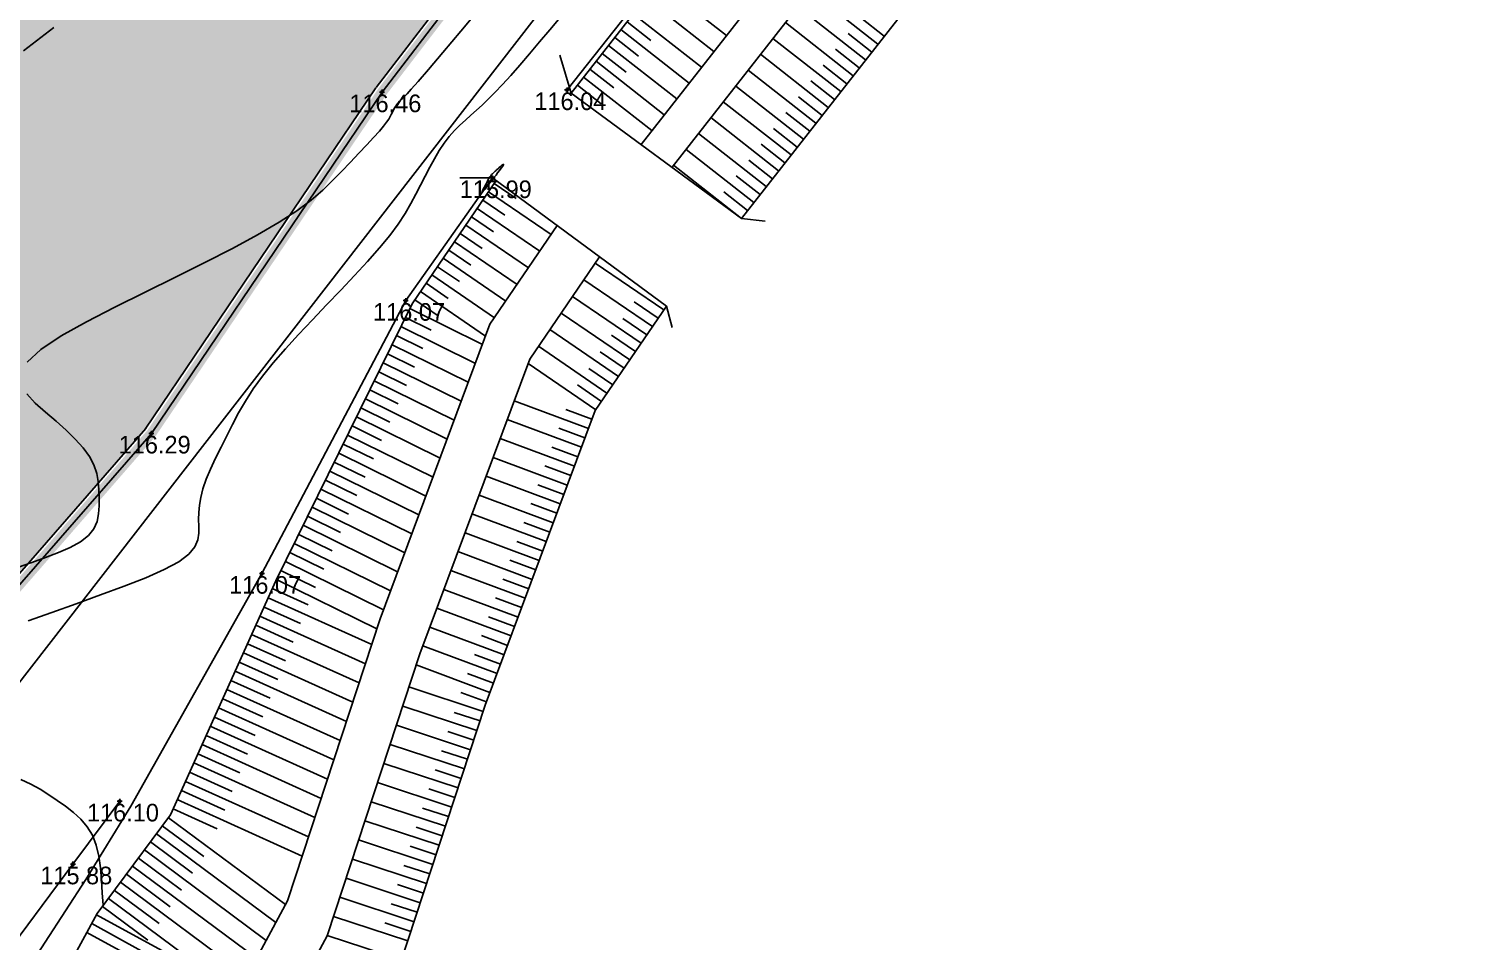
# Model space of a CAD drawing. Extents: x -85466713 to -87592, y -94413748 to -55832.
# Drawn here: x -87660.4 to -87631.64, y -65477.41 to -65459.29 of the extents above; entities that cross this region are included whole.
import ezdxf
from ezdxf.enums import TextEntityAlignment as Align

# ---------------------------------------------------------------- set-up
doc = ezdxf.new("R2010")
doc.units = 0
doc.header["$MEASUREMENT"] = 0
doc.header["$PDMODE"] = 34
doc.header["$PDSIZE"] = 0.05
doc.linetypes.add('DASHED', pattern=[70, 50, -20])
doc.layers.add('0_Limites_Terreno', color=30, linetype='DASHED', lineweight=35)
for name, color, linetype in [('0_PROP.aux.cotas', 30, 'Continuous'), ('0_PROP.corte', 10, 'Continuous'), ('0_tramas piso0', 7, 'Continuous'), ('CV', 8, 'Continuous'), ('CVD', 6, 'Continuous'), ('LEVTP_BERMA', 6, 'Continuous'), ('LEVTP_MURO', 1, 'Continuous'), ('LEVTP_RIBEIRA', 8, 'Continuous'), ('POINTS', 2, 'Continuous'), ('Z', 1, 'Continuous')]:
    doc.layers.add(name, color=color, linetype=linetype)
doc.styles.add('creativespace', font='GOTHIC.TTF')
doc.dimstyles.new('creativespace', dxfattribs={"dimtxt": 0.15, "dimasz": 0.05, "dimexe": 0.05, "dimexo": 0.05, "dimgap": 0.2, "dimtad": 0, "dimtoh": 1, "dimzin": 1, "dimtxsty": 'creativespace', "dimblk": 'OBLIQUE', "dimcen": 0, "dimclrd": 251, "dimclre": 256, "dimclrt": 30, "dimazin": 3, "dimtfac": 1, "dimtmove": 0, "dimatfit": 3, "dimldrblk": 'OBLIQUE', "dimfxl": 1, "dimlwd": -1, "dimlwe": -1, "dimarcsym": 0})

# ---------------------------------------------------------------- blocks, each defined once
blk = doc.blocks.new('_Oblique')
at = {"color": 0, "linetype": 'ByBlock', "lineweight": -2}
blk.add_line((-0.5, -0.5), (0.5, 0.5), dxfattribs=at)
blk = doc.blocks.new('*D251')
at = {"layer": '0_PROP.aux.cotas', "color": 251, "transparency": 16777216}
for p, q in [((-87633.751, -65437.71), (-87648.015, -65456.081)), ((-87663.146, -65475.57), (-87648.882, -65457.199))]:
    blk.add_line(p, q, dxfattribs=at)
at = {"layer": '0_PROP.aux.cotas', "transparency": 16777216}
for p, q in [((-87633.791, -65437.679), (-87633.791, -65437.679)), ((-87663.185, -65475.54), (-87663.185, -65475.54))]:
    blk.add_line(p, q, dxfattribs=at)
at = {"layer": 'DEFPOINTS', "color": 0, "transparency": 16777216}
for p in [(-87633.751, -65437.71), (-87663.146, -65475.57), (-87663.146, -65475.57)]:
    blk.add_point(p, dxfattribs=at)
at = {"layer": '0_PROP.aux.cotas', "color": 251, "transparency": 16777216, "xscale": 0.2, "yscale": 0.2, "zscale": 0.2}
for p, rotation in [((-87633.751, -65437.71), 52.17424457483147), ((-87663.146, -65475.57), 232.1742445748315)]:
    blk.add_blockref('_Oblique', p, dxfattribs=dict(at, rotation=rotation))
at = {"layer": '0_PROP.aux.cotas', "color": 30, "transparency": 16777216, "insert": (-87648.449, -65456.64), "char_height": 0.3, "attachment_point": 5, "rotation": 232.1742, "style": 'creativespace'}
blk.add_mtext('47,93', dxfattribs=at)

msp = doc.modelspace()

# ---------------------------------------------------------------- hatches: boundary and pattern name
at = {"layer": '0_tramas piso0', "transparency": 33554536}
h = msp.add_hatch(color=55, dxfattribs=at)
h.dxf.hatch_style = 1
edge = h.paths.add_edge_path()
edge.add_line((-87647.703, -65452.904), (-87641.435, -65445.289))
edge.add_line((-87641.435, -65445.289), (-87635.749, -65437.671))
edge.add_line((-87635.749, -65437.671), (-87635.164, -65436.828))
edge.add_line((-87635.164, -65436.828), (-87666.137, -65418.767))
edge.add_line((-87666.137, -65418.767), (-87690.568, -65450.601))
edge.add_line((-87690.568, -65450.601), (-87685.867, -65455.928))
edge.add_line((-87685.867, -65455.928), (-87669.97, -65439.036))
edge.add_line((-87669.97, -65439.036), (-87661.249, -65429.398))
edge.add_line((-87661.249, -65429.398), (-87648.274, -65441.14))
edge.add_line((-87648.274, -65441.14), (-87655.653, -65449.295))
edge.add_line((-87655.653, -65449.295), (-87654.986, -65449.899))
edge.add_line((-87654.986, -65449.899), (-87656.328, -65451.381))
edge.add_line((-87656.328, -65451.381), (-87662.089, -65446.168))
edge.add_line((-87662.089, -65446.168), (-87676.574, -65465.648))
edge.add_arc((-87584.219, -65367.109), 135.054, 226.8557, 232.95013)
edge.add_line((-87665.591, -65474.896), (-87664.429, -65474.511))
edge.add_line((-87664.429, -65474.511), (-87662.084, -65471.827))
edge.add_line((-87662.084, -65471.827), (-87658.074, -65467.226))
edge.add_line((-87658.074, -65467.226), (-87653.499, -65460.459))
edge.add_line((-87653.499, -65460.459), (-87647.703, -65452.904))
edge = h.paths.add_edge_path(flags=17)
edge.add_line((-87663.017, -65445.329), (-87667.282, -65441.469))
edge.add_line((-87667.282, -65441.469), (-87683.541, -65458.563))
edge.add_line((-87683.541, -65458.563), (-87682.435, -65459.817))
edge.add_arc((-87583.44, -65366.282), 136.194, 223.37562, 223.84064)
edge.add_arc((-87574.984, -65357.873), 148.118, 223.92113, 225.75822)
edge.add_line((-87678.324, -65463.985), (-87663.017, -65445.329))

# ---------------------------------------------------------------- linework, layer by layer
at = {"layer": '0_Limites_Terreno', "ltscale": 0.02, "const_width": 0.2, "flags": 128}
msp.add_lwpolyline([(-87647.584, -65452.996), (-87641.315, -65445.379), (-87635.629, -65437.761), (-87634.949, -65436.78), (-87666.061, -65418.638), (-87690.688, -65450.759), (-87691.578, -65451.874), (-87687.085, -65456.837), (-87685.113, -65459.47), (-87682.126, -65462.883), (-87679.652, -65465.174), (-87677.273, -65467.098), (-87672.38, -65470.618), (-87666.894, -65474.203), (-87665.591, -65475.054), (-87664.343, -65474.641), (-87661.971, -65471.926), (-87657.961, -65467.325), (-87653.375, -65460.543)], close=True, dxfattribs=at)
at = {"layer": '0_PROP.corte', "linetype": 'Continuous'}
for p, q in [((-87653.494, -65460.451), (-87647.703, -65452.904)), ((-87653.375, -65460.543), (-87647.584, -65452.996)), ((-87658.085, -65467.241), (-87653.499, -65460.459)), ((-87657.961, -65467.325), (-87653.375, -65460.543)), ((-87662.084, -65471.827), (-87658.074, -65467.226)), ((-87661.971, -65471.926), (-87657.961, -65467.325))]:
    msp.add_line(p, q, dxfattribs=at)
at = {"layer": 'CV', "linetype": 'Continuous'}
for points in [[(-87651.395, -65458.845, 0), (-87651.807, -65459.332, 0), (-87652.165, -65459.756, 0), (-87652.453, -65460.094, 0), (-87652.453, -65460.094, 0), (-87652.659, -65460.333, 0), (-87652.794, -65460.488, 0), (-87652.876, -65460.578, 0), (-87652.923, -65460.626, 0), (-87652.952, -65460.653, 0), (-87652.952, -65460.653, 0), (-87652.978, -65460.677, 0), (-87653.004, -65460.701, 0), (-87653.03, -65460.727, 0), (-87653.055, -65460.755, 0), (-87653.079, -65460.786, 0), (-87653.079, -65460.786, 0), (-87653.103, -65460.822, 0), (-87653.126, -65460.86, 0), (-87653.148, -65460.901, 0), (-87653.17, -65460.943, 0), (-87653.192, -65460.986, 0), (-87653.192, -65460.986, 0), (-87653.214, -65461.03, 0), (-87653.243, -65461.08, 0), (-87653.284, -65461.141, 0), (-87653.344, -65461.219, 0), (-87653.429, -65461.319, 0), (-87653.429, -65461.319, 0), (-87653.542, -65461.446, 0), (-87653.68, -65461.594, 0), (-87653.836, -65461.76, 0), (-87654.005, -65461.937, 0), (-87654.18, -65462.119, 0), (-87654.18, -65462.119, 0), (-87654.359, -65462.303, 0), (-87654.555, -65462.492, 0), (-87654.786, -65462.689, 0), (-87655.067, -65462.901, 0), (-87655.418, -65463.13, 0), (-87655.418, -65463.13, 0), (-87655.849, -65463.381, 0), (-87656.348, -65463.65, 0), (-87656.899, -65463.933, 0), (-87657.484, -65464.224, 0), (-87658.086, -65464.52, 0), (-87658.086, -65464.52, 0), (-87658.686, -65464.817, 0), (-87659.253, -65465.108, 0), (-87659.755, -65465.39, 0), (-87660.159, -65465.658, 0), (-87660.433, -65465.908, 0)], [(-87649.835, -65459.062, 0), (-87650.041, -65459.306, 0), (-87650.041, -65459.306, 0), (-87650.244, -65459.547, 0), (-87650.444, -65459.782, 0), (-87650.636, -65460.006, 0), (-87650.817, -65460.213, 0), (-87650.983, -65460.396, 0), (-87650.983, -65460.396, 0), (-87651.131, -65460.552, 0), (-87651.264, -65460.685, 0), (-87651.385, -65460.801, 0), (-87651.499, -65460.905, 0), (-87651.609, -65461.003, 0), (-87651.609, -65461.003, 0), (-87651.719, -65461.101, 0), (-87651.827, -65461.202, 0), (-87651.934, -65461.31, 0), (-87652.039, -65461.428, 0), (-87652.141, -65461.56, 0), (-87652.141, -65461.56, 0), (-87652.239, -65461.706, 0), (-87652.334, -65461.867, 0), (-87652.427, -65462.037, 0), (-87652.519, -65462.214, 0), (-87652.609, -65462.394, 0), (-87652.609, -65462.394, 0), (-87652.701, -65462.575, 0), (-87652.801, -65462.761, 0), (-87652.916, -65462.957, 0), (-87653.054, -65463.166, 0), (-87653.223, -65463.393, 0), (-87653.223, -65463.393, 0), (-87653.427, -65463.641, 0), (-87653.663, -65463.908, 0), (-87653.922, -65464.189, 0), (-87654.196, -65464.478, 0), (-87654.478, -65464.772, 0), (-87654.478, -65464.772, 0), (-87654.761, -65465.067, 0), (-87655.036, -65465.359, 0), (-87655.298, -65465.645, 0), (-87655.539, -65465.923, 0), (-87655.754, -65466.189, 0), (-87655.754, -65466.189, 0), (-87655.936, -65466.443, 0), (-87656.092, -65466.686, 0), (-87656.227, -65466.92, 0), (-87656.349, -65467.149, 0), (-87656.464, -65467.375, 0), (-87656.464, -65467.375, 0), (-87656.577, -65467.599, 0), (-87656.686, -65467.821, 0), (-87656.785, -65468.035, 0), (-87656.87, -65468.237, 0), (-87656.936, -65468.426, 0), (-87656.936, -65468.426, 0), (-87656.981, -65468.597, 0), (-87657.007, -65468.754, 0), (-87657.019, -65468.899, 0), (-87657.022, -65469.037, 0), (-87657.02, -65469.172, 0), (-87657.02, -65469.172, 0), (-87657.02, -65469.306, 0), (-87657.04, -65469.442, 0), (-87657.1, -65469.581, 0), (-87657.219, -65469.725, 0), (-87657.416, -65469.875, 0), (-87657.416, -65469.875, 0), (-87657.706, -65470.033, 0), (-87658.075, -65470.196, 0), (-87658.502, -65470.365, 0), (-87658.97, -65470.537, 0), (-87659.457, -65470.71, 0), (-87659.457, -65470.71, 0), (-87659.944, -65470.883, 0), (-87660.412, -65471.05, 0)], [(-87659.902, -65459.26, 0), (-87660.503, -65459.727, 0)], [(-87660.44, -65466.538, 0), (-87660.269, -65466.723, 0), (-87660.065, -65466.903, 0), (-87660.065, -65466.903, 0), (-87659.857, -65467.083, 0), (-87659.657, -65467.262, 0), (-87659.474, -65467.439, 0), (-87659.316, -65467.614, 0), (-87659.19, -65467.786, 0), (-87659.19, -65467.786, 0), (-87659.103, -65467.954, 0), (-87659.049, -65468.12, 0), (-87659.019, -65468.283, 0), (-87659.006, -65468.445, 0), (-87659.002, -65468.606, 0), (-87659.002, -65468.606, 0), (-87659, -65468.767, 0), (-87659.01, -65468.925, 0), (-87659.041, -65469.078, 0), (-87659.105, -65469.223, 0), (-87659.213, -65469.357, 0), (-87659.213, -65469.357, 0), (-87659.372, -65469.479, 0), (-87659.575, -65469.591, 0), (-87659.81, -65469.695, 0), (-87660.068, -65469.794, 0), (-87660.336, -65469.89, 0), (-87660.336, -65469.89, 0), (-87660.605, -65469.986, 0)]]:
    msp.add_polyline3d(points, dxfattribs=at)
at = {"layer": 'CVD', "linetype": 'Continuous'}
for points in [[(-87651.154, -65462.249, 0), (-87651.176, -65462.278, 0), (-87651.192, -65462.298, 0), (-87651.211, -65462.322, 0), (-87651.231, -65462.348, 0), (-87651.25, -65462.372, 0), (-87651.266, -65462.392, 0), (-87651.266, -65462.392, 0), (-87651.277, -65462.407, 0), (-87651.285, -65462.417, 0), (-87651.291, -65462.425, 0), (-87651.299, -65462.436, 0), (-87651.31, -65462.45, 0), (-87651.31, -65462.45, 0), (-87651.326, -65462.47, 0), (-87651.344, -65462.492, 0), (-87651.362, -65462.513, 0), (-87651.376, -65462.528, 0), (-87651.384, -65462.533, 0), (-87651.384, -65462.533, 0), (-87651.383, -65462.524, 0), (-87651.375, -65462.504, 0), (-87651.362, -65462.474, 0), (-87651.345, -65462.44, 0), (-87651.326, -65462.402, 0), (-87651.326, -65462.402, 0), (-87651.307, -65462.364, 0), (-87651.288, -65462.326, 0), (-87651.269, -65462.291, 0), (-87651.25, -65462.258, 0), (-87651.232, -65462.229, 0), (-87651.232, -65462.229, 0), (-87651.214, -65462.205, 0), (-87651.196, -65462.184, 0), (-87651.179, -65462.166, 0), (-87651.161, -65462.149, 0), (-87651.144, -65462.134, 0), (-87651.144, -65462.134, 0), (-87651.127, -65462.118, 0), (-87651.109, -65462.102, 0), (-87651.09, -65462.085, 0), (-87651.068, -65462.066, 0), (-87651.044, -65462.045, 0), (-87651.044, -65462.045, 0), (-87651.017, -65462.021, 0), (-87650.991, -65461.999, 0), (-87650.97, -65461.983, 0), (-87650.958, -65461.977, 0), (-87650.96, -65461.987, 0), (-87650.96, -65461.987, 0), (-87650.977, -65462.015, 0), (-87651.006, -65462.057, 0), (-87651.042, -65462.104, 0), (-87651.078, -65462.151, 0), (-87651.109, -65462.192, 0), (-87651.109, -65462.192, 0), (-87651.131, -65462.22, 0), (-87651.144, -65462.236, 0), (-87651.151, -65462.245, 0)], [(-87658.92, -65476.707, 0), (-87658.921, -65476.701, 0), (-87658.937, -65476.455, 0), (-87658.937, -65476.455, 0), (-87658.953, -65476.204, 0), (-87658.974, -65475.959, 0), (-87659.008, -65475.725, 0), (-87659.059, -65475.508, 0), (-87659.135, -65475.311, 0), (-87659.135, -65475.311, 0), (-87659.239, -65475.141, 0), (-87659.367, -65474.991, 0), (-87659.513, -65474.858, 0), (-87659.671, -65474.736, 0), (-87659.836, -65474.62, 0), (-87659.836, -65474.62, 0), (-87660.002, -65474.505, 0), (-87660.174, -65474.394, 0), (-87660.358, -65474.293, 0), (-87660.56, -65474.206, 0)]]:
    msp.add_polyline3d(points, dxfattribs=at)
at = {"layer": 'LEVTP_BERMA', "linetype": 'Continuous'}
for p, q in [((-87644.122, -65453.444), (-87649.697, -65460.501)), ((-87651.179, -65462.25), (-87652.904, -65464.687)), ((-87652.904, -65464.687), (-87655.765, -65470.112)), ((-87655.765, -65470.112), (-87658.369, -65474.733)), ((-87658.592, -65474.637), (-87659.52, -65475.886)), ((-87659.52, -65475.886), (-87661.929, -65479.108)), ((-87659.262, -65476.193), (-87661.436, -65479.521))]:
    msp.add_line(p, q, dxfattribs=at)
at = {"layer": 'LEVTP_MURO', "linetype": 'Continuous'}
for p, q in [((-87649.614, -65460.562), (-87649.843, -65459.809)), ((-87649.614, -65460.562), (-87646.23, -65463.053)), ((-87651.179, -65462.25), (-87651.831, -65462.25)), ((-87651.179, -65462.25), (-87647.721, -65464.796)), ((-87646.23, -65463.053), (-87645.755, -65463.106)), ((-87647.721, -65464.796), (-87647.607, -65465.22)), ((-87658.369, -65474.733), (-87659.262, -65476.193))]:
    msp.add_line(p, q, dxfattribs=at)
at = {"layer": 'LEVTP_RIBEIRA', "color": 1, "linetype": 'Continuous'}
for points in [[(-87649.614, -65460.562), (-87646.01, -65455.964), (-87643.94, -65453.635), (-87637.936, -65446.728), (-87631.756, -65439.283), (-87626.454, -65433.408)], [(-87646.23, -65463.053), (-87642.784, -65458.657), (-87640.785, -65456.407), (-87634.735, -65449.447), (-87628.579, -65442.032), (-87623.336, -65436.221)]]:
    msp.add_lwpolyline(points, dxfattribs=at)
at = {"layer": 'LEVTP_RIBEIRA', "color": 120, "linetype": 'Continuous'}
for points in [[(-87648.226, -65461.584), (-87644.342, -65456.63), (-87642.343, -65454.38), (-87636.293, -65447.42), (-87630.137, -65440.005), (-87624.894, -65434.194)], [(-87647.61, -65462.037), (-87643.853, -65457.245), (-87641.854, -65454.995), (-87635.804, -65448.035), (-87629.648, -65440.62), (-87624.405, -65434.809)]]:
    msp.add_lwpolyline(points, dxfattribs=at)
at = {"layer": 'LEVTP_RIBEIRA', "linetype": 'Continuous'}
for points in [[(-87647.887, -65458.358), (-87646.53, -65459.421)], [(-87643.516, -65459.59), (-87644.863, -65458.534)], [(-87648.133, -65458.673), (-87646.777, -65459.736)], [(-87643.762, -65459.905), (-87645.11, -65458.849)], [(-87648.503, -65459.145), (-87648.029, -65459.517)], [(-87648.38, -65458.988), (-87647.024, -65460.051)], [(-87644.009, -65460.22), (-87645.357, -65459.163)], [(-87643.392, -65459.433), (-87643.864, -65459.063)], [(-87648.627, -65459.303), (-87647.271, -65460.366)], [(-87643.639, -65459.748), (-87644.111, -65459.378)], [(-87648.874, -65459.618), (-87647.517, -65460.681)], [(-87648.75, -65459.46), (-87648.276, -65459.832)], [(-87644.256, -65460.535), (-87645.603, -65459.478)], [(-87643.886, -65460.062), (-87644.357, -65459.693)], [(-87649.12, -65459.932), (-87647.764, -65460.995)], [(-87648.997, -65459.775), (-87648.522, -65460.147)], [(-87644.503, -65460.849), (-87645.85, -65459.793)], [(-87644.132, -65460.377), (-87644.604, -65460.007)], [(-87649.367, -65460.247), (-87648.011, -65461.31)], [(-87649.244, -65460.09), (-87648.769, -65460.462)], [(-87644.749, -65461.164), (-87646.097, -65460.108)], [(-87649.491, -65460.405), (-87649.016, -65460.777)], [(-87644.996, -65461.479), (-87646.344, -65460.423)], [(-87644.379, -65460.692), (-87644.851, -65460.322)], [(-87645.243, -65461.794), (-87646.591, -65460.737)], [(-87644.626, -65461.007), (-87645.098, -65460.637)], [(-87645.49, -65462.109), (-87646.837, -65461.052)], [(-87644.873, -65461.322), (-87645.344, -65460.952)], [(-87645.737, -65462.423), (-87647.084, -65461.367)], [(-87645.12, -65461.636), (-87645.591, -65461.267)], [(-87645.983, -65462.738), (-87647.331, -65461.682)], [(-87645.366, -65461.951), (-87645.838, -65461.581)], [(-87646.23, -65463.053), (-87647.578, -65461.997)], [(-87645.613, -65462.266), (-87646.085, -65461.896)], [(-87645.86, -65462.581), (-87646.332, -65462.211)], [(-87651.257, -65462.527), (-87650.013, -65463.376)], [(-87651.144, -65462.361), (-87650.709, -65462.659)], [(-87646.107, -65462.896), (-87646.578, -65462.526)], [(-87651.483, -65462.857), (-87650.239, -65463.707)], [(-87651.37, -65462.692), (-87650.935, -65462.989)], [(-87651.708, -65463.187), (-87650.465, -65464.037)], [(-87651.596, -65463.022), (-87651.16, -65463.319)], [(-87651.821, -65463.352), (-87651.386, -65463.65)], [(-87652.047, -65463.682), (-87651.612, -65463.98)], [(-87651.934, -65463.517), (-87650.691, -65464.367)], [(-87652.273, -65464.013), (-87651.837, -65464.31)], [(-87652.16, -65463.847), (-87650.916, -65464.697)], [(-87647.774, -65464.874), (-87649.136, -65463.943)], [(-87652.386, -65464.178), (-87651.142, -65465.028)], [(-87648, -65465.204), (-87649.361, -65464.273)], [(-87652.611, -65464.508), (-87651.318, -65465.392)], [(-87652.498, -65464.343), (-87652.06, -65464.643)], [(-87648.225, -65465.534), (-87649.587, -65464.604)], [(-87652.824, -65464.846), (-87651.379, -65465.557)], [(-87652.724, -65464.673), (-87652.257, -65464.992)], [(-87647.887, -65465.039), (-87648.363, -65464.713)], [(-87653, -65465.205), (-87651.52, -65465.934)], [(-87652.912, -65465.025), (-87652.4, -65465.277)], [(-87648.451, -65465.864), (-87649.813, -65464.934)], [(-87648.113, -65465.369), (-87648.589, -65465.043)], [(-87653.089, -65465.384), (-87652.564, -65465.642)], [(-87648.677, -65466.195), (-87650.039, -65465.264)], [(-87648.338, -65465.699), (-87648.815, -65465.374)], [(-87653.265, -65465.743), (-87652.728, -65466.008)], [(-87653.177, -65465.564), (-87651.66, -65466.31)], [(-87648.903, -65466.525), (-87650.264, -65465.594)], [(-87648.564, -65466.03), (-87649.041, -65465.704)], [(-87653.354, -65465.923), (-87651.8, -65466.687)], [(-87649.128, -65466.855), (-87650.472, -65465.937)], [(-87648.79, -65466.36), (-87649.266, -65466.034)], [(-87653.53, -65466.281), (-87651.941, -65467.064)], [(-87653.442, -65466.102), (-87652.892, -65466.373)], [(-87653.707, -65466.64), (-87652.081, -65467.441)], [(-87653.619, -65466.461), (-87653.056, -65466.738)], [(-87649.015, -65466.69), (-87649.492, -65466.364)], [(-87653.795, -65466.82), (-87653.22, -65467.103)], [(-87649.272, -65467.228), (-87650.748, -65466.677)], [(-87649.203, -65467.04), (-87649.719, -65466.848)], [(-87653.972, -65467.179), (-87653.384, -65467.468)], [(-87653.884, -65466.999), (-87652.222, -65467.817)], [(-87649.412, -65467.603), (-87650.888, -65467.052)], [(-87654.06, -65467.358), (-87652.362, -65468.194)], [(-87649.552, -65467.977), (-87651.027, -65467.427)], [(-87649.342, -65467.415), (-87649.859, -65467.223)], [(-87654.237, -65467.717), (-87652.503, -65468.571)], [(-87654.149, -65467.537), (-87653.548, -65467.833)], [(-87649.482, -65467.79), (-87649.999, -65467.597)], [(-87654.414, -65468.076), (-87652.643, -65468.947)], [(-87654.325, -65467.896), (-87653.712, -65468.198)], [(-87649.692, -65468.352), (-87651.167, -65467.802)], [(-87649.622, -65468.165), (-87650.138, -65467.972)], [(-87654.502, -65468.255), (-87653.876, -65468.563)], [(-87649.831, -65468.727), (-87651.307, -65468.177)], [(-87649.762, -65468.539), (-87650.278, -65468.347)], [(-87654.679, -65468.614), (-87654.04, -65468.928)], [(-87654.59, -65468.435), (-87652.784, -65469.324)], [(-87649.971, -65469.102), (-87651.447, -65468.551)], [(-87654.767, -65468.794), (-87652.924, -65469.701)], [(-87650.111, -65469.476), (-87651.587, -65468.926)], [(-87649.901, -65468.914), (-87650.418, -65468.722)], [(-87654.944, -65469.152), (-87653.065, -65470.077)], [(-87654.855, -65468.973), (-87654.204, -65469.294)], [(-87650.041, -65469.289), (-87650.558, -65469.096)], [(-87655.12, -65469.511), (-87653.205, -65470.454)], [(-87655.032, -65469.332), (-87654.368, -65469.659)], [(-87650.251, -65469.851), (-87651.726, -65469.301)], [(-87650.181, -65469.664), (-87650.697, -65469.471)], [(-87655.209, -65469.691), (-87654.532, -65470.024)], [(-87650.391, -65470.226), (-87651.866, -65469.676)], [(-87655.385, -65470.05), (-87654.696, -65470.389)], [(-87655.297, -65469.87), (-87653.346, -65470.831)], [(-87650.53, -65470.601), (-87652.006, -65470.051)], [(-87650.321, -65470.039), (-87650.837, -65469.846)], [(-87655.474, -65470.229), (-87653.479, -65471.211)], [(-87650.46, -65470.413), (-87650.977, -65470.221)], [(-87655.639, -65470.593), (-87653.581, -65471.521)], [(-87655.557, -65470.411), (-87654.843, -65470.733)], [(-87650.67, -65470.976), (-87652.146, -65470.425)], [(-87650.6, -65470.788), (-87651.117, -65470.596)], [(-87655.721, -65470.776), (-87654.994, -65471.103)], [(-87650.81, -65471.35), (-87652.285, -65470.8)], [(-87655.886, -65471.14), (-87655.145, -65471.474)], [(-87655.803, -65470.958), (-87653.707, -65471.903)], [(-87650.95, -65471.725), (-87652.425, -65471.175)], [(-87650.74, -65471.163), (-87651.256, -65470.97)], [(-87656.05, -65471.505), (-87655.296, -65471.845)], [(-87655.968, -65471.323), (-87653.832, -65472.285)], [(-87650.88, -65471.538), (-87651.396, -65471.345)], [(-87656.132, -65471.687), (-87653.958, -65472.667)], [(-87651.089, -65472.1), (-87652.565, -65471.55)], [(-87651.02, -65471.913), (-87651.536, -65471.72)], [(-87656.297, -65472.052), (-87654.084, -65473.049)], [(-87656.214, -65471.87), (-87655.447, -65472.216)], [(-87651.229, -65472.475), (-87652.696, -65471.928)], [(-87651.159, -65472.287), (-87651.675, -65472.095)], [(-87656.379, -65472.234), (-87655.598, -65472.586)], [(-87651.364, -65472.851), (-87652.84, -65472.365)], [(-87656.543, -65472.599), (-87655.748, -65472.957)], [(-87656.461, -65472.416), (-87654.21, -65473.431)], [(-87651.299, -65472.662), (-87651.81, -65472.472)], [(-87656.708, -65472.963), (-87655.899, -65473.328)], [(-87656.625, -65472.781), (-87654.335, -65473.813)], [(-87651.489, -65473.231), (-87652.965, -65472.745)], [(-87651.427, -65473.041), (-87651.943, -65472.871)], [(-87656.79, -65473.146), (-87654.461, -65474.195)], [(-87651.614, -65473.611), (-87653.09, -65473.125)], [(-87651.552, -65473.421), (-87652.068, -65473.251)], [(-87656.954, -65473.51), (-87654.587, -65474.578)], [(-87656.872, -65473.328), (-87656.05, -65473.699)], [(-87651.739, -65473.991), (-87653.216, -65473.505)], [(-87657.036, -65473.693), (-87656.201, -65474.069)], [(-87651.677, -65473.801), (-87652.194, -65473.631)], [(-87657.201, -65474.057), (-87656.352, -65474.44)], [(-87657.119, -65473.875), (-87654.713, -65474.96)], [(-87651.864, -65474.371), (-87653.341, -65473.885)], [(-87651.802, -65474.181), (-87652.319, -65474.011)], [(-87657.283, -65474.24), (-87654.839, -65475.342)], [(-87651.99, -65474.751), (-87653.466, -65474.265)], [(-87651.927, -65474.561), (-87652.444, -65474.391)], [(-87657.447, -65474.604), (-87654.964, -65475.724)], [(-87657.365, -65474.422), (-87656.503, -65474.811)], [(-87652.115, -65475.131), (-87653.591, -65474.645)], [(-87657.624, -65474.962), (-87655.298, -65476.689)], [(-87657.529, -65474.787), (-87656.654, -65475.182)], [(-87652.052, -65474.941), (-87652.569, -65474.771)], [(-87657.744, -65475.122), (-87656.921, -65475.733)], [(-87652.24, -65475.511), (-87653.716, -65475.025)], [(-87652.177, -65475.321), (-87652.694, -65475.151)], [(-87657.982, -65475.443), (-87657.143, -65476.066)], [(-87657.863, -65475.283), (-87655.489, -65477.045)], [(-87652.365, -65475.891), (-87653.841, -65475.405)], [(-87652.302, -65475.701), (-87652.819, -65475.531)], [(-87658.22, -65475.765), (-87657.365, -65476.4)], [(-87658.101, -65475.604), (-87655.681, -65477.401)], [(-87652.49, -65476.271), (-87653.966, -65475.785)], [(-87658.459, -65476.086), (-87657.587, -65476.733)], [(-87658.34, -65475.925), (-87655.873, -65477.757)], [(-87652.427, -65476.081), (-87652.944, -65475.911)], [(-87658.697, -65476.407), (-87657.809, -65477.066)], [(-87658.578, -65476.246), (-87656.064, -65478.113)], [(-87652.615, -65476.651), (-87654.091, -65476.165)], [(-87652.552, -65476.461), (-87653.069, -65476.291)], [(-87658.817, -65476.567), (-87656.256, -65478.469)], [(-87652.74, -65477.031), (-87654.216, -65476.545)], [(-87652.677, -65476.841), (-87653.194, -65476.671)], [(-87659.052, -65476.891), (-87656.235, -65478.43)], [(-87658.936, -65476.728), (-87658.032, -65477.399)], [(-87652.865, -65477.411), (-87654.341, -65476.925)], [(-87659.243, -65477.242), (-87656.43, -65478.78)], [(-87659.147, -65477.066), (-87658.162, -65477.605)], [(-87652.802, -65477.221), (-87653.319, -65477.051)], [(-87652.99, -65477.79), (-87654.466, -65477.305)]]:
    msp.add_lwpolyline(points, dxfattribs=at)
at = {"layer": 'LEVTP_RIBEIRA', "color": 1, "linetype": 'Continuous', "elevation": 115.552}
for points in [[(-87663.17, -65486.393), (-87661.566, -65481.491), (-87659.037, -65476.864), (-87657.584, -65474.907), (-87655.489, -65470.259), (-87652.776, -65464.749), (-87651.105, -65462.304)], [(-87660.031, -65489.867), (-87656.969, -65485.154), (-87654.202, -65480.25), (-87653.169, -65478.333), (-87651.324, -65472.728), (-87649.14, -65466.872), (-87647.721, -65464.796)]]:
    msp.add_lwpolyline(points, dxfattribs=at)
at = {"layer": 'LEVTP_RIBEIRA', "color": 120, "linetype": 'Continuous', "elevation": 115.552}
for points in [[(-87661.896, -65487.803), (-87659.058, -65483.437), (-87656.291, -65478.533), (-87655.258, -65476.616), (-87653.413, -65471.012), (-87651.229, -65465.155), (-87649.891, -65463.198)], [(-87661.173, -65488.602), (-87658.269, -65484.133), (-87655.502, -65479.229), (-87654.469, -65477.312), (-87652.624, -65471.708), (-87650.44, -65465.851), (-87649.05, -65463.817)]]:
    msp.add_lwpolyline(points, dxfattribs=at)
at = {"layer": 'POINTS'}
for p in [(-87653.375, -65460.543, 116.463), (-87649.697, -65460.501, 116.045), (-87651.179, -65462.25, 115.989), (-87652.904, -65464.687, 116.067), (-87657.961, -65467.325, 116.292), (-87655.765, -65470.112, 116.075), (-87658.592, -65474.637, 116.101), (-87659.52, -65475.886, 115.876)]:
    msp.add_point(p, dxfattribs=at)

# ---------------------------------------------------------------- texts
at = {"layer": 'Z'}
for s, p in [(' 116.46', (-87653.375, -65460.943, 116.463)), (' 116.04', (-87649.697, -65460.901, 116.045)), (' 115.99', (-87651.179, -65462.65, 115.989)), (' 116.07', (-87652.904, -65465.087, 116.067)), (' 116.29', (-87657.961, -65467.725, 116.292)), (' 116.07', (-87655.765, -65470.512, 116.075)), (' 116.10', (-87658.592, -65475.037, 116.101)), (' 115.88', (-87659.52, -65476.286, 115.876))]:
    msp.add_text(s, height=0.35, dxfattribs=at).set_placement(p, align=Align.CENTER)

# ---------------------------------------------------------------- dimensions: what is measured, and where the dimension line sits
at = {"layer": '0_PROP.aux.cotas'}
dim = msp.add_linear_dim(base=(-87663.146, -65475.57), p1=(-87633.751, -65437.71), p2=(-87663.146, -65475.57), angle=52.1742, dimstyle='creativespace', override={"dimtxt": 0.3, "dimasz": 0.2}, dxfattribs=at)
dim.commit()
dim.dimension.update_dxf_attribs({"geometry": '*D251', "text_midpoint": (-87648.449, -65456.64)})

doc.saveas('drawing.dxf')
